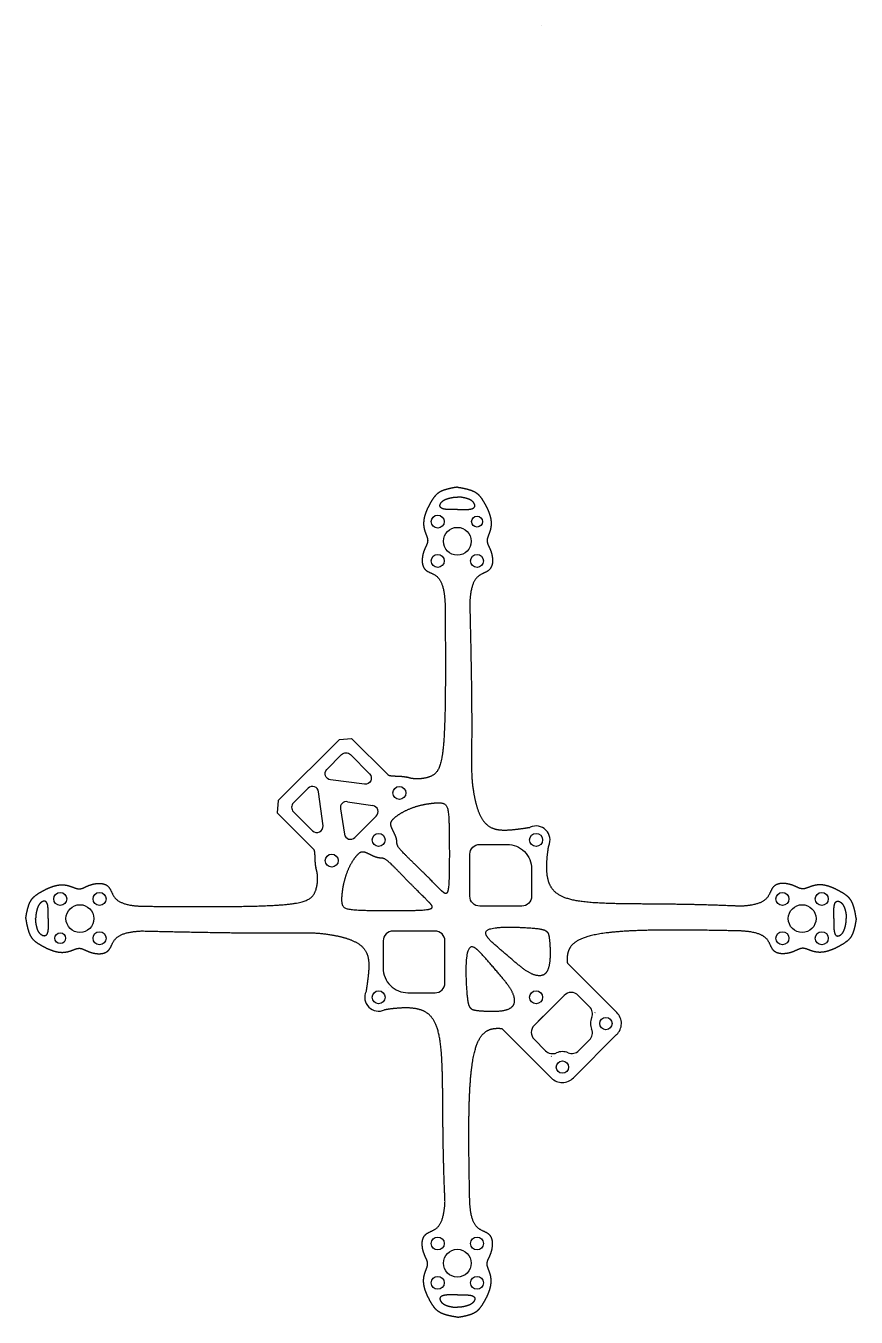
# Model space of a CAD drawing. Header units: millimetres. Extents: x -70 to 65, y -65 to 145.
import ezdxf

# ---------------------------------------------------------------- set-up
doc = ezdxf.new("R2010")
doc.units = ezdxf.units.MM
doc.layers.get('0').update_dxf_attribs({"linetype": 'CONTINUOUS'})

msp = doc.modelspace()

# ---------------------------------------------------------------- linework, layer by layer
for p, q in [((13.57, 144.63), (13.57, 144.63)), ((-19.11, 29.01), (-29.01, 19.11)), ((-19.11, 29.01), (-17.12, 29.19)), ((-17.12, 29.19), (-11.25, 23.32)), ((-29.01, 19.11), (-29.19, 17.12)), ((-17.8, 18.94), (-13.69, 18.3)), ((-29.19, 17.12), (-23.32, 11.25)), ((-18.94, 17.8), (-18.3, 13.69)), ((-16.61, 13.14), (-14.87, 14.87)), ((-13.14, 16.61), (-14.87, 14.87)), ((17.81, -7.21), (25.83, -15.23)), ((17.3, -12.44), (14.87, -14.87)), ((21.41, -14.29), (19.56, -12.44)), ((16.64, -13.1), (14.87, -14.87)), ((12.44, -17.3), (14.87, -14.87)), ((13.1, -16.64), (14.87, -14.87)), ((22.32, -15.2), (22.26, -15.26)), ((7.21, -17.81), (15.23, -25.83)), ((18.78, -25.82), (25.79, -18.8)), ((14.29, -21.41), (12.44, -19.56)), ((20.53, -20.53), (19.67, -21.39)), ((20.53, -20.53), (21.39, -19.67)), ((15.23, -22.3), (15.2, -22.33)), ((18.76, -22.29), (18.76, -22.29))]:
    msp.add_line(p, q)
for points in [[(-21.13, 24.17), (-18.74, 26.56, -0.414214), (-17.32, 26.56), (-14.22, 23.45, -0.715631), (-15.05, 21.76), (-20.55, 22.47, -0.622719)], [(-21.76, 15.05), (-22.47, 20.55, 0.622719), (-24.17, 21.13), (-26.56, 18.74, 0.414214), (-26.56, 17.32), (-23.45, 14.22, 0.715631)], [(3.62, 12.02), (8.02, 12.02, -0.414214), (12.02, 8.02), (12.02, 3.62, -0.414214), (10.42, 2.02), (3.62, 2.02, -0.414214), (2.02, 3.62), (2.02, 10.42, -0.414214)], [(-2.02, -3.62, 0.414214), (-3.62, -2.02), (-10.42, -2.02, 0.414214), (-12.02, -3.62), (-12.02, -8.02, 0.414214), (-8.02, -12.02), (-3.62, -12.02, 0.414214), (-2.02, -10.42)]]:
    msp.add_lwpolyline(points, format="xyb", close=True)
for centre, radius in [((-3.18, 64.31), 1.05), ((3.18, 64.31), 0.878), ((0, 61.13), 2.25), ((-3.18, 57.95), 1.05), ((3.18, 57.95), 1.05), ((-9.39, 20.35), 1.05), ((-12.75, 12.75), 1.05), ((-12.75, 12.75), 1.05), ((-12.75, 12.75), 1.05), ((12.75, 12.75), 1.05), ((-20.35, 9.39), 1.05), ((-64.31, 3.18), 1.05), ((-57.95, 3.18), 1.05), ((52.64, 3.18), 1.05), ((59.01, 3.18), 1.05), ((-61.13, 0), 2.25), ((55.83, 0), 2.25), ((-64.31, -3.18), 0.878), ((-57.95, -3.18), 1.05), ((52.64, -3.18), 1.05), ((59.01, -3.18), 1.05), ((-12.75, -12.75), 1.05), ((12.75, -12.75), 1.05), ((12.75, -12.75), 1.05), ((24.06, -17), 1), ((17, -24.06), 1), ((-3.18, -52.64), 1.05), ((3.18, -52.64), 1.05), ((0, -55.83), 2.25), ((-3.18, -59.01), 1.05), ((3.18, -59.01), 1.05)]:
    msp.add_circle(centre, radius)
for centre, radius, start, end in [((-17.95, 17.95), 1, 81.1624, 188.8376), ((-13.84, 17.31), 1, -45, 81.1624), ((12.75, 12.75), 2.25, -25.0001, 115), ((-17.31, 13.84), 1, 188.8376, 315), ((12.75, 12.75), 2.25, 224.9984, 225.0019), ((-12.75, -12.75), 2.25, 155, 295.0001), ((-12.75, -12.75), 2.25, 44.9981, 45.0017), ((18.43, -13.57), 1.6, 44.9893, 134.9955), ((20.28, -15.42), 1.6, -22.6684, 44.9893), ((24.06, -17), 2.5, 157.3316, 202.0159), ((24.06, -17), 2.5, -46.3159, 45), ((13.57, -18.43), 1.6, 135.0045, 225.0107), ((20.26, -18.53), 1.6, -45.0084, 22.0159), ((15.42, -20.28), 1.6, 225.0107, 292.6684), ((17, -24.06), 2.5, 67.9841, 112.6684), ((18.53, -20.26), 1.6, 247.9841, 315.0084), ((17, -24.06), 2.5, 225, 315.3843)]:
    msp.add_arc(centre, radius, start, end)
for points in [[(0, 69.88), (-0.04, 69.88), (-0.14, 69.87), (-0.38, 69.84), (-0.83, 69.76), (-1.51, 69.61), (-2.19, 69.42), (-2.77, 69.18), (-3.24, 68.87), (-3.63, 68.48), (-3.99, 67.98), (-4.37, 67.36), (-4.76, 66.63), (-5.12, 65.83), (-5.38, 65), (-5.51, 64.18), (-5.46, 63.4), (-5.27, 62.71), (-5.03, 62.11), (-4.83, 61.6), (-4.77, 61.14), (-4.89, 60.7), (-5.16, 60.17), (-5.47, 59.48), (-5.7, 58.63), (-5.75, 57.65), (-5.52, 56.81), (-5.02, 56.3), (-4.32, 56), (-3.53, 55.68), (-2.79, 55.01), (-2.33, 53.94), (-2.12, 52.72), (-2.03, 51.71), (-2, 51.15)], [(0, 69.88), (0.04, 69.88), (0.14, 69.87), (0.38, 69.84), (0.83, 69.76), (1.51, 69.61), (2.19, 69.42), (2.77, 69.18), (3.24, 68.87), (3.63, 68.48), (3.99, 67.97), (4.37, 67.35), (4.76, 66.63), (5.12, 65.83), (5.38, 64.99), (5.51, 64.17), (5.46, 63.4), (5.27, 62.7), (5.03, 62.1), (4.83, 61.59), (4.77, 61.14), (4.9, 60.69), (5.16, 60.16), (5.47, 59.48), (5.7, 58.62), (5.75, 57.64), (5.51, 56.8), (5.01, 56.29), (4.31, 55.99), (3.53, 55.66), (2.79, 54.98), (2.33, 53.9), (2.11, 52.68), (2.03, 51.67), (2, 51.11)], [(0, 66.26), (-0.15, 66.26), (-0.46, 66.26), (-0.92, 66.25), (-1.51, 66.26), (-2.15, 66.31), (-2.62, 66.46), (-2.86, 66.72), (-2.84, 67.07), (-2.64, 67.42), (-2.34, 67.7), (-2, 67.9), (-1.64, 68.03), (-1.3, 68.12), (-0.97, 68.19), (-0.66, 68.25), (-0.4, 68.28), (-0.21, 68.29), (-0.07, 68.29), (0, 68.29)], [(0, 66.26), (0.15, 66.26), (0.46, 66.26), (0.92, 66.25), (1.51, 66.26), (2.15, 66.31), (2.62, 66.46), (2.86, 66.72), (2.84, 67.07), (2.64, 67.42), (2.34, 67.7), (2, 67.9), (1.64, 68.03), (1.3, 68.12), (0.97, 68.19), (0.66, 68.25), (0.4, 68.28), (0.21, 68.29), (0.07, 68.29), (0, 68.29)], [(-2, 51.15), (-1.98, 48.83), (-1.94, 44.49), (-1.92, 38.89), (-1.97, 33.16), (-2.16, 28.44), (-2.5, 25.59), (-3.01, 24.04), (-3.72, 23.26), (-4.63, 22.87), (-5.72, 22.63), (-6.69, 22.58), (-7.45, 22.68), (-7.96, 22.83), (-8.22, 22.92)], [(2, 51.11), (2.07, 48.35), (2.18, 43.29), (2.3, 37.07), (2.34, 31.28), (2.3, 27.02), (2.25, 24.31), (2.36, 21.89), (2.79, 19.04), (3.73, 15.93), (5.37, 14.34), (7.4, 14.2), (9.41, 14.43), (10.96, 14.66), (11.8, 14.79)], [(-11.25, 23.32), (-11.21, 23.28), (-11.1, 23.21), (-10.84, 23.14), (-10.34, 23.1), (-9.59, 23.08), (-8.99, 23.06), (-8.58, 23), (-8.34, 22.95), (-8.22, 22.92)], [(-2.11, 4.14), (-1.95, 4.05), (-1.7, 4), (-1.47, 4.33), (-1.33, 5.71), (-1.3, 8.6), (-1.3, 12), (-1.32, 15.14), (-1.42, 17.42), (-1.69, 18.49), (-2.36, 18.78), (-3.53, 18.78), (-5.06, 18.59), (-6.73, 18.21), (-8.29, 17.6), (-9.57, 16.86), (-10.45, 16.15), (-10.89, 15.56), (-10.79, 14.91), (-10.19, 13.82), (-9.71, 12.75), (-9.86, 12.22), (-9.72, 11.65), (-8.67, 10.51), (-6.9, 8.82), (-4.84, 6.81), (-3.4, 5.34), (-2.64, 4.54), (-2.27, 4.24), (-2.11, 4.14)], [(-23.32, 11.25), (-23.28, 11.21), (-23.21, 11.1), (-23.14, 10.84), (-23.1, 10.34), (-23.08, 9.59), (-23.06, 8.99), (-23, 8.58), (-22.95, 8.34), (-22.92, 8.22)], [(-4.14, 2.11), (-4.05, 1.95), (-4, 1.7), (-4.33, 1.47), (-5.71, 1.33), (-8.6, 1.3), (-12, 1.3), (-15.14, 1.32), (-17.42, 1.42), (-18.49, 1.69), (-18.78, 2.36), (-18.78, 3.53), (-18.59, 5.06), (-18.21, 6.73), (-17.6, 8.29), (-16.86, 9.57), (-16.15, 10.45), (-15.56, 10.89), (-14.91, 10.79), (-13.82, 10.19), (-12.75, 9.71), (-12.22, 9.86), (-11.65, 9.72), (-10.51, 8.67), (-8.82, 6.9), (-6.81, 4.84), (-5.34, 3.4), (-4.54, 2.64), (-4.24, 2.27), (-4.14, 2.11)], [(45.83, 2), (44.61, 2.06), (42.23, 2.15), (38.8, 2.26), (34.49, 2.34), (29.56, 2.36), (25.14, 2.39), (21.29, 2.55), (18.14, 2.97), (15.86, 3.89), (14.63, 5.55), (14.37, 7.58), (14.47, 9.52), (14.66, 11.01), (14.79, 11.8)], [(-51.15, 2), (-48.83, 1.98), (-44.49, 1.94), (-38.89, 1.92), (-33.16, 1.97), (-28.44, 2.16), (-25.59, 2.5), (-24.04, 3.01), (-23.26, 3.72), (-22.87, 4.63), (-22.63, 5.72), (-22.58, 6.69), (-22.68, 7.45), (-22.83, 7.96), (-22.92, 8.22)], [(-69.88, 0), (-69.88, 0.04), (-69.87, 0.14), (-69.84, 0.38), (-69.76, 0.83), (-69.61, 1.51), (-69.42, 2.19), (-69.18, 2.77), (-68.87, 3.24), (-68.48, 3.63), (-67.98, 3.99), (-67.36, 4.37), (-66.63, 4.76), (-65.83, 5.12), (-65, 5.38), (-64.18, 5.51), (-63.4, 5.46), (-62.71, 5.27), (-62.11, 5.03), (-61.6, 4.83), (-61.14, 4.77), (-60.7, 4.89), (-60.17, 5.16), (-59.48, 5.47), (-58.63, 5.7), (-57.65, 5.75), (-56.81, 5.52), (-56.3, 5.02), (-56, 4.32), (-55.68, 3.53), (-55.01, 2.79), (-53.94, 2.33), (-52.72, 2.11), (-51.71, 2.03), (-51.15, 2)], [(64.57, 0), (64.57, 0.04), (64.56, 0.14), (64.53, 0.38), (64.45, 0.83), (64.31, 1.51), (64.11, 2.19), (63.87, 2.77), (63.57, 3.24), (63.17, 3.63), (62.67, 3.99), (62.05, 4.37), (61.32, 4.76), (60.52, 5.12), (59.69, 5.38), (58.87, 5.51), (58.09, 5.46), (57.4, 5.27), (56.8, 5.03), (56.29, 4.83), (55.84, 4.77), (55.39, 4.9), (54.86, 5.16), (54.17, 5.47), (53.32, 5.7), (52.34, 5.75), (51.5, 5.52), (50.99, 5.02), (50.69, 4.31), (50.36, 3.53), (49.69, 2.79), (48.61, 2.33), (47.39, 2.11), (46.38, 2.03), (45.83, 2)], [(-66.26, 0), (-66.26, 0.15), (-66.26, 0.46), (-66.25, 0.92), (-66.26, 1.51), (-66.31, 2.15), (-66.46, 2.62), (-66.72, 2.86), (-67.07, 2.84), (-67.42, 2.64), (-67.7, 2.34), (-67.9, 2), (-68.03, 1.64), (-68.12, 1.3), (-68.19, 0.97), (-68.25, 0.66), (-68.28, 0.4), (-68.29, 0.21), (-68.29, 0.07), (-68.29, 0)], [(60.95, 0), (60.95, 0.15), (60.95, 0.46), (60.95, 0.92), (60.95, 1.51), (61.01, 2.15), (61.16, 2.62), (61.41, 2.86), (61.77, 2.84), (62.12, 2.64), (62.4, 2.34), (62.59, 2), (62.72, 1.64), (62.82, 1.3), (62.89, 0.97), (62.94, 0.66), (62.97, 0.4), (62.98, 0.21), (62.98, 0.07), (62.98, 0)], [(64.57, 0), (64.57, -0.04), (64.56, -0.14), (64.53, -0.38), (64.45, -0.83), (64.31, -1.51), (64.11, -2.19), (63.87, -2.77), (63.57, -3.24), (63.17, -3.63), (62.67, -3.99), (62.05, -4.37), (61.32, -4.76), (60.52, -5.12), (59.69, -5.38), (58.87, -5.51), (58.09, -5.46), (57.4, -5.27), (56.8, -5.03), (56.29, -4.83), (55.84, -4.77), (55.39, -4.9), (54.86, -5.16), (54.17, -5.47), (53.32, -5.7), (52.34, -5.75), (51.5, -5.52), (50.99, -5.02), (50.69, -4.31), (50.36, -3.53), (49.69, -2.79), (48.61, -2.33), (47.39, -2.12), (46.38, -2.03), (45.83, -2)], [(60.95, 0), (60.95, -0.15), (60.95, -0.46), (60.95, -0.92), (60.95, -1.51), (61.01, -2.15), (61.16, -2.62), (61.41, -2.86), (61.77, -2.84), (62.12, -2.64), (62.4, -2.34), (62.59, -2), (62.72, -1.64), (62.82, -1.3), (62.89, -0.97), (62.94, -0.66), (62.97, -0.4), (62.98, -0.21), (62.98, -0.07), (62.98, 0)], [(-69.88, 0), (-69.88, -0.04), (-69.87, -0.14), (-69.84, -0.38), (-69.76, -0.83), (-69.61, -1.51), (-69.42, -2.19), (-69.18, -2.77), (-68.87, -3.24), (-68.48, -3.63), (-67.97, -3.99), (-67.35, -4.37), (-66.63, -4.76), (-65.83, -5.12), (-64.99, -5.38), (-64.17, -5.51), (-63.4, -5.46), (-62.7, -5.27), (-62.1, -5.03), (-61.59, -4.83), (-61.14, -4.77), (-60.69, -4.9), (-60.16, -5.16), (-59.48, -5.47), (-58.62, -5.7), (-57.64, -5.75), (-56.8, -5.51), (-56.29, -5.01), (-55.99, -4.31), (-55.66, -3.53), (-54.98, -2.79), (-53.9, -2.33), (-52.68, -2.12), (-51.67, -2.03), (-51.11, -2)], [(-66.26, 0), (-66.26, -0.15), (-66.26, -0.46), (-66.25, -0.92), (-66.26, -1.51), (-66.31, -2.15), (-66.46, -2.62), (-66.72, -2.86), (-67.07, -2.84), (-67.42, -2.64), (-67.7, -2.34), (-67.9, -2), (-68.03, -1.64), (-68.12, -1.3), (-68.19, -0.97), (-68.25, -0.66), (-68.28, -0.4), (-68.29, -0.21), (-68.29, -0.07), (-68.29, 0)], [(-51.11, -2), (-48.35, -2.07), (-43.29, -2.18), (-37.07, -2.3), (-31.28, -2.34), (-27.02, -2.3), (-24.31, -2.25), (-21.89, -2.36), (-19.04, -2.79), (-15.93, -3.73), (-14.34, -5.37), (-14.2, -7.4), (-14.43, -9.41), (-14.66, -10.96), (-14.79, -11.8)], [(14.49, -2.11), (14.34, -1.96), (13.94, -1.74), (12.92, -1.58), (10.45, -1.38), (6.89, -1.31), (4.38, -1.65), (4.27, -2.67), (6.06, -4.24), (7.98, -5.89), (9.75, -7.43), (11.33, -8.69), (12.88, -9.43), (14.37, -9.34), (15.02, -7.72), (15.08, -5.27), (14.93, -3.45), (14.84, -2.62), (14.65, -2.25), (14.49, -2.11)], [(45.83, -2), (44.83, -1.98), (42.84, -1.94), (39.88, -1.89), (36.03, -1.84), (31.46, -1.86), (27.32, -1.99), (23.79, -2.29), (21.03, -2.82), (19.14, -3.59), (18.11, -4.62), (17.8, -5.59), (17.75, -6.38), (17.78, -6.93), (17.81, -7.21)], [(2.11, -14.49), (1.96, -14.34), (1.74, -13.94), (1.58, -12.92), (1.38, -10.45), (1.31, -6.89), (1.65, -4.38), (2.67, -4.27), (4.24, -6.06), (5.89, -7.98), (7.43, -9.75), (8.69, -11.33), (9.43, -12.88), (9.34, -14.37), (7.72, -15.02), (5.27, -15.08), (3.45, -14.93), (2.62, -14.84), (2.25, -14.65), (2.11, -14.49)], [(-2, -45.83), (-2.06, -44.61), (-2.15, -42.23), (-2.26, -38.8), (-2.34, -34.49), (-2.36, -29.56), (-2.39, -25.14), (-2.55, -21.29), (-2.97, -18.14), (-3.89, -15.86), (-5.55, -14.63), (-7.58, -14.37), (-9.52, -14.47), (-11.01, -14.66), (-11.8, -14.79)], [(2, -45.83), (1.98, -44.83), (1.94, -42.84), (1.89, -39.88), (1.84, -36.03), (1.86, -31.46), (1.99, -27.32), (2.29, -23.79), (2.82, -21.03), (3.59, -19.14), (4.62, -18.11), (5.59, -17.8), (6.38, -17.75), (6.93, -17.78), (7.21, -17.81)], [(0, -64.57), (-0.04, -64.57), (-0.14, -64.56), (-0.38, -64.53), (-0.83, -64.45), (-1.51, -64.31), (-2.19, -64.11), (-2.77, -63.87), (-3.24, -63.57), (-3.63, -63.17), (-3.99, -62.67), (-4.37, -62.05), (-4.76, -61.32), (-5.12, -60.52), (-5.38, -59.69), (-5.51, -58.87), (-5.46, -58.09), (-5.27, -57.4), (-5.03, -56.8), (-4.83, -56.29), (-4.77, -55.84), (-4.9, -55.39), (-5.16, -54.86), (-5.47, -54.17), (-5.7, -53.32), (-5.75, -52.34), (-5.52, -51.5), (-5.02, -50.99), (-4.31, -50.69), (-3.53, -50.36), (-2.79, -49.69), (-2.33, -48.61), (-2.12, -47.39), (-2.03, -46.38), (-2, -45.83)], [(0, -64.57), (0.04, -64.57), (0.14, -64.56), (0.38, -64.53), (0.83, -64.45), (1.51, -64.31), (2.19, -64.11), (2.77, -63.87), (3.24, -63.57), (3.63, -63.17), (3.99, -62.67), (4.37, -62.05), (4.76, -61.32), (5.12, -60.52), (5.38, -59.69), (5.51, -58.87), (5.46, -58.09), (5.27, -57.4), (5.03, -56.8), (4.83, -56.29), (4.77, -55.84), (4.9, -55.39), (5.16, -54.86), (5.47, -54.17), (5.7, -53.32), (5.75, -52.34), (5.52, -51.5), (5.02, -50.99), (4.31, -50.69), (3.53, -50.36), (2.79, -49.69), (2.33, -48.61), (2.11, -47.39), (2.03, -46.38), (2, -45.83)], [(0, -60.95), (-0.15, -60.95), (-0.46, -60.95), (-0.92, -60.95), (-1.51, -60.95), (-2.15, -61.01), (-2.62, -61.16), (-2.86, -61.41), (-2.84, -61.77), (-2.64, -62.12), (-2.34, -62.4), (-2, -62.59), (-1.64, -62.72), (-1.3, -62.82), (-0.97, -62.89), (-0.66, -62.94), (-0.4, -62.97), (-0.21, -62.98), (-0.07, -62.98), (0, -62.98)], [(0, -60.95), (0.15, -60.95), (0.46, -60.95), (0.92, -60.95), (1.51, -60.95), (2.15, -61.01), (2.62, -61.16), (2.86, -61.41), (2.84, -61.77), (2.64, -62.12), (2.34, -62.4), (2, -62.59), (1.64, -62.72), (1.3, -62.82), (0.97, -62.89), (0.66, -62.94), (0.4, -62.97), (0.21, -62.98), (0.07, -62.98), (0, -62.98)]]:
    msp.add_open_spline(points, degree=5)

doc.saveas('drawing.dxf')
